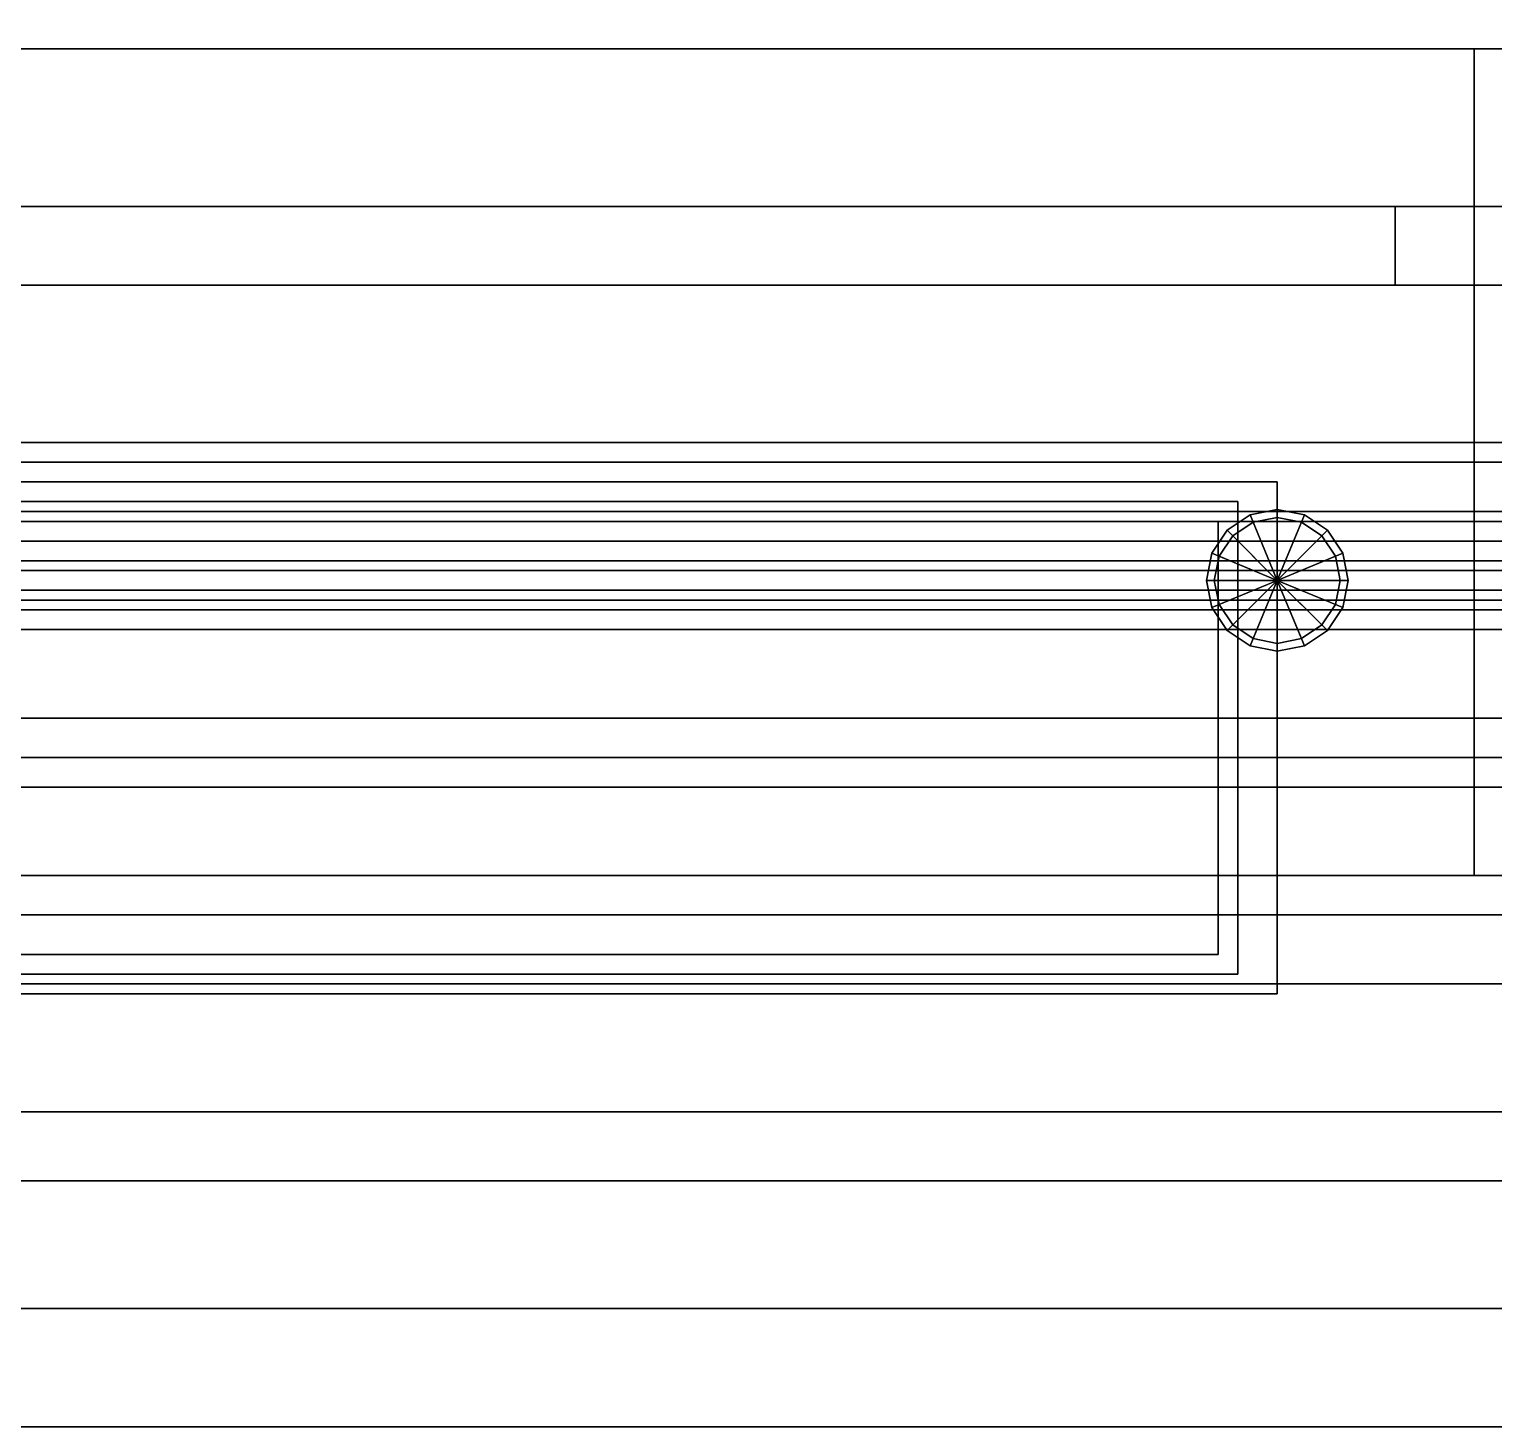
# Model space of a CAD drawing. Header units: millimetres. Extents: x -8000 to 18500, y -500 to 32500.
# Drawn here: x 3466 to 4210, y -500 to 210 of the extents above; entities that cross this region are included whole.
import ezdxf

# ---------------------------------------------------------------- set-up
doc = ezdxf.new("R2010")
doc.units = ezdxf.units.MM
for name, color, linetype in [('3D-CANOPY', 7, 'Continuous'), ('3D-COLUMNS', 7, 'Continuous'), ('3D-FINISH', 7, 'Continuous'), ('3D-FURNITURE', 7, 'Continuous'), ('3D-GLAZING', 7, 'Continuous'), ('3D-LIGHTS', 7, 'Continuous'), ('3D-LOUVERS', 7, 'Continuous'), ('3D-ROOF', 7, 'Continuous'), ('3D-SLABS', 7, 'Continuous'), ('3D-WALLS-EXTR', 7, 'Continuous')]:
    doc.layers.add(name, color=color, linetype=linetype)

msp = doc.modelspace()

# ---------------------------------------------------------------- linework, layer by layer
at = {"layer": '3D-CANOPY', "color": 7}
for points in [[(0, -80, 3700), (0, 0, 3700), (10000, 0, 3700), (10000, -80, 3700)], [(0, 0, 3700), (0, 0, 3950), (10000, 0, 3950), (10000, 0, 3700)], [(0, -80, 3950), (10000, -80, 3950), (10000, 0, 3950), (0, 0, 3950)], [(1100, -500, 3310), (1100, 0, 3310), (4300, 0, 3310), (4300, -500, 3310)], [(1100, 0, 3310), (1100, 0, 3355), (4300, 0, 3355), (4300, 0, 3310)], [(1100, -500, 3355), (4300, -500, 3355), (4300, 0, 3355), (1100, 0, 3355)], [(1400, -500, 6510), (1400, 0, 6510), (4600, 0, 6510), (4600, -500, 6510)], [(1400, 0, 6510), (1400, 0, 6555), (4600, 0, 6555), (4600, 0, 6510)], [(1400, -500, 6555), (4600, -500, 6555), (4600, 0, 6555), (1400, 0, 6555)], [(0, -80, 3700), (10000, -80, 3700), (10000, -80, 3950), (0, -80, 3950)], [(0, -95, 3750), (0, -80, 3750), (10000, -80, 3750), (10000, -95, 3750)], [(0, -80, 3750), (0, -80, 3900), (10000, -80, 3900), (10000, -80, 3750)], [(0, -95, 3900), (10000, -95, 3900), (10000, -80, 3900), (0, -80, 3900)], [(1110, -140, 3320), (1110, -75, 3320), (4290, -75, 3320), (4290, -140, 3320)], [(1110, -75, 3320), (1110, -75, 3350), (4290, -75, 3350), (4290, -75, 3320)], [(1110, -140, 3350), (4290, -140, 3350), (4290, -75, 3350), (1110, -75, 3350)], [(1410, -140, 6520), (1410, -75, 6520), (4590, -75, 6520), (4590, -140, 6520)], [(1410, -75, 6520), (1410, -75, 6550), (4590, -75, 6550), (4590, -75, 6520)], [(1410, -140, 6550), (4590, -140, 6550), (4590, -75, 6550), (1410, -75, 6550)], [(0, -95, 3750), (10000, -95, 3750), (10000, -95, 3900), (0, -95, 3900)], [(1110, -140, 3320), (4290, -140, 3320), (4290, -140, 3350), (1110, -140, 3350)], [(1410, -140, 6520), (4590, -140, 6520), (4590, -140, 6550), (1410, -140, 6550)], [(1110, -240, 3320), (1110, -175, 3320), (4290, -175, 3320), (4290, -240, 3320)], [(1110, -175, 3320), (1110, -175, 3350), (4290, -175, 3350), (4290, -175, 3320)], [(1110, -240, 3350), (4290, -240, 3350), (4290, -175, 3350), (1110, -175, 3350)], [(1410, -240, 6520), (1410, -175, 6520), (4590, -175, 6520), (4590, -240, 6520)], [(1410, -175, 6520), (1410, -175, 6550), (4590, -175, 6550), (4590, -175, 6520)], [(1410, -240, 6550), (4590, -240, 6550), (4590, -175, 6550), (1410, -175, 6550)], [(1110, -240, 3320), (4290, -240, 3320), (4290, -240, 3350), (1110, -240, 3350)], [(1410, -240, 6520), (4590, -240, 6520), (4590, -240, 6550), (1410, -240, 6550)], [(1110, -340, 3320), (1110, -275, 3320), (4290, -275, 3320), (4290, -340, 3320)], [(1110, -275, 3320), (1110, -275, 3350), (4290, -275, 3350), (4290, -275, 3320)], [(1110, -340, 3350), (4290, -340, 3350), (4290, -275, 3350), (1110, -275, 3350)], [(1410, -340, 6520), (1410, -275, 6520), (4590, -275, 6520), (4590, -340, 6520)], [(1410, -275, 6520), (1410, -275, 6550), (4590, -275, 6550), (4590, -275, 6520)], [(1410, -340, 6550), (4590, -340, 6550), (4590, -275, 6550), (1410, -275, 6550)], [(1110, -340, 3320), (4290, -340, 3320), (4290, -340, 3350), (1110, -340, 3350)], [(1410, -340, 6520), (4590, -340, 6520), (4590, -340, 6550), (1410, -340, 6550)], [(1110, -440, 3320), (1110, -375, 3320), (4290, -375, 3320), (4290, -440, 3320)], [(1110, -375, 3320), (1110, -375, 3350), (4290, -375, 3350), (4290, -375, 3320)], [(1110, -440, 3350), (4290, -440, 3350), (4290, -375, 3350), (1110, -375, 3350)], [(1410, -440, 6520), (1410, -375, 6520), (4590, -375, 6520), (4590, -440, 6520)], [(1410, -375, 6520), (1410, -375, 6550), (4590, -375, 6550), (4590, -375, 6520)], [(1410, -440, 6550), (4590, -440, 6550), (4590, -375, 6550), (1410, -375, 6550)], [(1110, -440, 3320), (4290, -440, 3320), (4290, -440, 3350), (1110, -440, 3350)], [(1410, -440, 6520), (4590, -440, 6520), (4590, -440, 6550), (1410, -440, 6550)], [(1100, -500, 3310), (4300, -500, 3310), (4300, -500, 3355), (1100, -500, 3355)], [(1400, -500, 6510), (4600, -500, 6510), (4600, -500, 6555), (1400, -500, 6555)]]:
    msp.add_3dface(points, dxfattribs=at)
at = {"layer": '3D-COLUMNS', "color": 7}
for points in [[(0, 0, 3600), (0, 400, 3600), (10000, 400, 3600), (10000, 0, 3600)], [(0, 0, 3800), (10000, 0, 3800), (10000, 400, 3800), (0, 400, 3800)], [(0, 0, 3600), (10000, 0, 3600), (10000, 0, 3800), (0, 0, 3800)]]:
    msp.add_3dface(points, dxfattribs=at)
at = {"layer": '3D-FINISH', "color": 7}
for points in [[(200, 200, 590), (200, 9800, 590), (9800, 9800, 590), (9800, 200, 590)], [(200, 200, 600), (9800, 200, 600), (9800, 9800, 600), (200, 9800, 600)], [(200, 200, 3990), (200, 9800, 3990), (9800, 9800, 3990), (9800, 200, 3990)], [(200, 200, 4000), (9800, 200, 4000), (9800, 9800, 4000), (200, 9800, 4000)], [(200, 200, 590), (9800, 200, 590), (9800, 200, 600), (200, 200, 600)], [(200, 200, 3990), (9800, 200, 3990), (9800, 200, 4000), (200, 200, 4000)]]:
    msp.add_3dface(points, dxfattribs=at)
at = {"layer": '3D-FURNITURE', "color": 7}
for points in [[(1400, 200, 600), (1400, 220, 600), (5800, 220, 600), (5800, 200, 600)], [(1400, 200, 1520), (5800, 200, 1520), (5800, 220, 1520), (1400, 220, 1520)], [(1400, 200, 600), (5800, 200, 600), (5800, 200, 1520), (1400, 200, 1520)], [(1330, -260, 900), (1330, -40, 900), (4070, -40, 900), (4070, -260, 900)], [(1330, -40, 900), (1330, -40, 1100), (4070, -40, 1100), (4070, -40, 900)], [(1330, -260, 1100), (4070, -260, 1100), (4070, -40, 1100), (1330, -40, 1100)], [(4070, -260, 900), (4070, -40, 900), (4070, -40, 1100), (4070, -260, 1100)], [(1330, -260, 900), (4070, -260, 900), (4070, -260, 1100), (1330, -260, 1100)]]:
    msp.add_3dface(points, dxfattribs=at)
at = {"layer": '3D-GLAZING', "color": 7}
for points in [[(1240, 80, 1500), (1240, 120, 1500), (4160, 120, 1500), (4160, 80, 1500)], [(1240, 120, 1500), (1240, 120, 3300), (4160, 120, 3300), (4160, 120, 1500)], [(1240, 80, 3300), (4160, 80, 3300), (4160, 120, 3300), (1240, 120, 3300)], [(1540, 80, 4800), (1540, 120, 4800), (4460, 120, 4800), (4460, 80, 4800)], [(1540, 120, 4800), (1540, 120, 6500), (4460, 120, 6500), (4460, 120, 4800)], [(1540, 80, 6500), (4460, 80, 6500), (4460, 120, 6500), (1540, 120, 6500)], [(4160, 80, 1500), (4160, 120, 1500), (4160, 120, 3300), (4160, 80, 3300)], [(1240, 80, 1500), (4160, 80, 1500), (4160, 80, 3300), (1240, 80, 3300)], [(1540, 80, 4800), (4460, 80, 4800), (4460, 80, 6500), (1540, 80, 6500)]]:
    msp.add_3dface(points, dxfattribs=at)
at = {"layer": '3D-LIGHTS', "color": 7}
for points in [[(4086.22, -36.74, 2435), (4074.54, -44.54, 2435), (4074.54, -44.54, 2455), (4086.22, -36.74, 2455)], [(4100, -70, 2455), (4086.22, -36.74, 2455), (4074.54, -44.54, 2455), (4100, -70, 2455)], [(4100, -70, 2435), (4074.54, -44.54, 2435), (4086.22, -36.74, 2435), (4100, -70, 2435)], [(4086.22, -36.74, 2285), (4074.54, -44.54, 2285), (4074.54, -44.54, 2305), (4086.22, -36.74, 2305)], [(4100, -70, 2305), (4086.22, -36.74, 2305), (4074.54, -44.54, 2305), (4100, -70, 2305)], [(4100, -70, 2285), (4074.54, -44.54, 2285), (4086.22, -36.74, 2285), (4100, -70, 2285)], [(4086.22, -36.74, 5735), (4074.54, -44.54, 5735), (4074.54, -44.54, 5755), (4086.22, -36.74, 5755)], [(4100, -70, 5755), (4086.22, -36.74, 5755), (4074.54, -44.54, 5755), (4100, -70, 5755)], [(4100, -70, 5735), (4074.54, -44.54, 5735), (4086.22, -36.74, 5735), (4100, -70, 5735)], [(4086.22, -36.74, 5585), (4074.54, -44.54, 5585), (4074.54, -44.54, 5605), (4086.22, -36.74, 5605)], [(4100, -70, 5605), (4086.22, -36.74, 5605), (4074.54, -44.54, 5605), (4100, -70, 5605)], [(4100, -70, 5585), (4074.54, -44.54, 5585), (4086.22, -36.74, 5585), (4100, -70, 5585)], [(4100, -34, 2435), (4086.22, -36.74, 2435), (4086.22, -36.74, 2455), (4100, -34, 2455)], [(4100, -70, 2455), (4100, -34, 2455), (4086.22, -36.74, 2455), (4100, -70, 2455)], [(4100, -70, 2435), (4086.22, -36.74, 2435), (4100, -34, 2435), (4100, -70, 2435)], [(4100, -34, 2285), (4086.22, -36.74, 2285), (4086.22, -36.74, 2305), (4100, -34, 2305)], [(4100, -70, 2305), (4100, -34, 2305), (4086.22, -36.74, 2305), (4100, -70, 2305)], [(4100, -70, 2285), (4086.22, -36.74, 2285), (4100, -34, 2285), (4100, -70, 2285)], [(4100, -34, 5735), (4086.22, -36.74, 5735), (4086.22, -36.74, 5755), (4100, -34, 5755)], [(4100, -70, 5755), (4100, -34, 5755), (4086.22, -36.74, 5755), (4100, -70, 5755)], [(4100, -70, 5735), (4086.22, -36.74, 5735), (4100, -34, 5735), (4100, -70, 5735)], [(4100, -34, 5585), (4086.22, -36.74, 5585), (4086.22, -36.74, 5605), (4100, -34, 5605)], [(4100, -70, 5605), (4100, -34, 5605), (4086.22, -36.74, 5605), (4100, -70, 5605)], [(4100, -70, 5585), (4086.22, -36.74, 5585), (4100, -34, 5585), (4100, -70, 5585)], [(4113.78, -36.74, 2435), (4100, -34, 2435), (4100, -34, 2455), (4113.78, -36.74, 2455)], [(4100, -70, 2455), (4113.78, -36.74, 2455), (4100, -34, 2455), (4100, -70, 2455)], [(4100, -70, 2435), (4100, -34, 2435), (4113.78, -36.74, 2435), (4100, -70, 2435)], [(4113.78, -36.74, 2285), (4100, -34, 2285), (4100, -34, 2305), (4113.78, -36.74, 2305)], [(4100, -70, 2305), (4113.78, -36.74, 2305), (4100, -34, 2305), (4100, -70, 2305)], [(4100, -70, 2285), (4100, -34, 2285), (4113.78, -36.74, 2285), (4100, -70, 2285)], [(4113.78, -36.74, 5735), (4100, -34, 5735), (4100, -34, 5755), (4113.78, -36.74, 5755)], [(4100, -70, 5755), (4113.78, -36.74, 5755), (4100, -34, 5755), (4100, -70, 5755)], [(4100, -70, 5735), (4100, -34, 5735), (4113.78, -36.74, 5735), (4100, -70, 5735)], [(4113.78, -36.74, 5585), (4100, -34, 5585), (4100, -34, 5605), (4113.78, -36.74, 5605)], [(4100, -70, 5605), (4113.78, -36.74, 5605), (4100, -34, 5605), (4100, -70, 5605)], [(4100, -70, 5585), (4100, -34, 5585), (4113.78, -36.74, 5585), (4100, -70, 5585)], [(4100, -70, 2455), (4125.46, -44.54, 2455), (4113.78, -36.74, 2455), (4100, -70, 2455)], [(4100, -70, 2435), (4113.78, -36.74, 2435), (4125.46, -44.54, 2435), (4100, -70, 2435)], [(4100, -70, 2305), (4125.46, -44.54, 2305), (4113.78, -36.74, 2305), (4100, -70, 2305)], [(4100, -70, 2285), (4113.78, -36.74, 2285), (4125.46, -44.54, 2285), (4100, -70, 2285)], [(4100, -70, 5755), (4125.46, -44.54, 5755), (4113.78, -36.74, 5755), (4100, -70, 5755)], [(4100, -70, 5735), (4113.78, -36.74, 5735), (4125.46, -44.54, 5735), (4100, -70, 5735)], [(4100, -70, 5605), (4125.46, -44.54, 5605), (4113.78, -36.74, 5605), (4100, -70, 5605)], [(4100, -70, 5585), (4113.78, -36.74, 5585), (4125.46, -44.54, 5585), (4100, -70, 5585)], [(4125.46, -44.54, 2435), (4113.78, -36.74, 2435), (4113.78, -36.74, 2455), (4125.46, -44.54, 2455)], [(4125.46, -44.54, 2285), (4113.78, -36.74, 2285), (4113.78, -36.74, 2305), (4125.46, -44.54, 2305)], [(4125.46, -44.54, 5735), (4113.78, -36.74, 5735), (4113.78, -36.74, 5755), (4125.46, -44.54, 5755)], [(4125.46, -44.54, 5585), (4113.78, -36.74, 5585), (4113.78, -36.74, 5605), (4125.46, -44.54, 5605)], [(4074.54, -44.54, 2435), (4066.74, -56.22, 2435), (4066.74, -56.22, 2455), (4074.54, -44.54, 2455)], [(4100, -70, 2455), (4074.54, -44.54, 2455), (4066.74, -56.22, 2455), (4100, -70, 2455)], [(4100, -70, 2435), (4066.74, -56.22, 2435), (4074.54, -44.54, 2435), (4100, -70, 2435)], [(4074.54, -44.54, 2285), (4066.74, -56.22, 2285), (4066.74, -56.22, 2305), (4074.54, -44.54, 2305)], [(4100, -70, 2305), (4074.54, -44.54, 2305), (4066.74, -56.22, 2305), (4100, -70, 2305)], [(4100, -70, 2285), (4066.74, -56.22, 2285), (4074.54, -44.54, 2285), (4100, -70, 2285)], [(4074.54, -44.54, 5735), (4066.74, -56.22, 5735), (4066.74, -56.22, 5755), (4074.54, -44.54, 5755)], [(4100, -70, 5755), (4074.54, -44.54, 5755), (4066.74, -56.22, 5755), (4100, -70, 5755)], [(4100, -70, 5735), (4066.74, -56.22, 5735), (4074.54, -44.54, 5735), (4100, -70, 5735)], [(4074.54, -44.54, 5585), (4066.74, -56.22, 5585), (4066.74, -56.22, 5605), (4074.54, -44.54, 5605)], [(4100, -70, 5605), (4074.54, -44.54, 5605), (4066.74, -56.22, 5605), (4100, -70, 5605)], [(4100, -70, 5585), (4066.74, -56.22, 5585), (4074.54, -44.54, 5585), (4100, -70, 5585)], [(4087.75, -40.44, 2300), (4077.37, -47.37, 2300), (4077.37, -47.37, 2440), (4087.75, -40.44, 2440)], [(4100, -70, 2440), (4087.75, -40.44, 2440), (4077.37, -47.37, 2440), (4100, -70, 2440)], [(4100, -70, 2300), (4077.37, -47.37, 2300), (4087.75, -40.44, 2300), (4100, -70, 2300)], [(4087.75, -40.44, 5600), (4077.37, -47.37, 5600), (4077.37, -47.37, 5740), (4087.75, -40.44, 5740)], [(4100, -70, 5740), (4087.75, -40.44, 5740), (4077.37, -47.37, 5740), (4100, -70, 5740)], [(4100, -70, 5600), (4077.37, -47.37, 5600), (4087.75, -40.44, 5600), (4100, -70, 5600)], [(4100, -38, 2300), (4087.75, -40.44, 2300), (4087.75, -40.44, 2440), (4100, -38, 2440)], [(4100, -70, 2440), (4100, -38, 2440), (4087.75, -40.44, 2440), (4100, -70, 2440)], [(4100, -70, 2300), (4087.75, -40.44, 2300), (4100, -38, 2300), (4100, -70, 2300)], [(4100, -38, 5600), (4087.75, -40.44, 5600), (4087.75, -40.44, 5740), (4100, -38, 5740)], [(4100, -70, 5740), (4100, -38, 5740), (4087.75, -40.44, 5740), (4100, -70, 5740)], [(4100, -70, 5600), (4087.75, -40.44, 5600), (4100, -38, 5600), (4100, -70, 5600)], [(4112.25, -40.44, 2300), (4100, -38, 2300), (4100, -38, 2440), (4112.25, -40.44, 2440)], [(4100, -70, 2440), (4112.25, -40.44, 2440), (4100, -38, 2440), (4100, -70, 2440)], [(4100, -70, 2300), (4100, -38, 2300), (4112.25, -40.44, 2300), (4100, -70, 2300)], [(4112.25, -40.44, 5600), (4100, -38, 5600), (4100, -38, 5740), (4112.25, -40.44, 5740)], [(4100, -70, 5740), (4112.25, -40.44, 5740), (4100, -38, 5740), (4100, -70, 5740)], [(4100, -70, 5600), (4100, -38, 5600), (4112.25, -40.44, 5600), (4100, -70, 5600)], [(4100, -70, 2440), (4122.63, -47.37, 2440), (4112.25, -40.44, 2440), (4100, -70, 2440)], [(4100, -70, 2300), (4112.25, -40.44, 2300), (4122.63, -47.37, 2300), (4100, -70, 2300)], [(4100, -70, 5740), (4122.63, -47.37, 5740), (4112.25, -40.44, 5740), (4100, -70, 5740)], [(4100, -70, 5600), (4112.25, -40.44, 5600), (4122.63, -47.37, 5600), (4100, -70, 5600)], [(4100, -70, 2455), (4133.26, -56.22, 2455), (4125.46, -44.54, 2455), (4100, -70, 2455)], [(4100, -70, 2435), (4125.46, -44.54, 2435), (4133.26, -56.22, 2435), (4100, -70, 2435)], [(4100, -70, 2305), (4133.26, -56.22, 2305), (4125.46, -44.54, 2305), (4100, -70, 2305)], [(4100, -70, 2285), (4125.46, -44.54, 2285), (4133.26, -56.22, 2285), (4100, -70, 2285)], [(4100, -70, 5755), (4133.26, -56.22, 5755), (4125.46, -44.54, 5755), (4100, -70, 5755)], [(4100, -70, 5735), (4125.46, -44.54, 5735), (4133.26, -56.22, 5735), (4100, -70, 5735)], [(4100, -70, 5605), (4133.26, -56.22, 5605), (4125.46, -44.54, 5605), (4100, -70, 5605)], [(4100, -70, 5585), (4125.46, -44.54, 5585), (4133.26, -56.22, 5585), (4100, -70, 5585)], [(4122.63, -47.37, 2300), (4112.25, -40.44, 2300), (4112.25, -40.44, 2440), (4122.63, -47.37, 2440)], [(4122.63, -47.37, 5600), (4112.25, -40.44, 5600), (4112.25, -40.44, 5740), (4122.63, -47.37, 5740)], [(4133.26, -56.22, 2435), (4125.46, -44.54, 2435), (4125.46, -44.54, 2455), (4133.26, -56.22, 2455)], [(4133.26, -56.22, 2285), (4125.46, -44.54, 2285), (4125.46, -44.54, 2305), (4133.26, -56.22, 2305)], [(4133.26, -56.22, 5735), (4125.46, -44.54, 5735), (4125.46, -44.54, 5755), (4133.26, -56.22, 5755)], [(4133.26, -56.22, 5585), (4125.46, -44.54, 5585), (4125.46, -44.54, 5605), (4133.26, -56.22, 5605)], [(4077.37, -47.37, 2300), (4070.44, -57.75, 2300), (4070.44, -57.75, 2440), (4077.37, -47.37, 2440)], [(4100, -70, 2440), (4077.37, -47.37, 2440), (4070.44, -57.75, 2440), (4100, -70, 2440)], [(4100, -70, 2300), (4070.44, -57.75, 2300), (4077.37, -47.37, 2300), (4100, -70, 2300)], [(4077.37, -47.37, 5600), (4070.44, -57.75, 5600), (4070.44, -57.75, 5740), (4077.37, -47.37, 5740)], [(4100, -70, 5740), (4077.37, -47.37, 5740), (4070.44, -57.75, 5740), (4100, -70, 5740)], [(4100, -70, 5600), (4070.44, -57.75, 5600), (4077.37, -47.37, 5600), (4100, -70, 5600)], [(4100, -70, 2440), (4129.56, -57.75, 2440), (4122.63, -47.37, 2440), (4100, -70, 2440)], [(4100, -70, 2300), (4122.63, -47.37, 2300), (4129.56, -57.75, 2300), (4100, -70, 2300)], [(4100, -70, 5740), (4129.56, -57.75, 5740), (4122.63, -47.37, 5740), (4100, -70, 5740)], [(4100, -70, 5600), (4122.63, -47.37, 5600), (4129.56, -57.75, 5600), (4100, -70, 5600)], [(4129.56, -57.75, 2300), (4122.63, -47.37, 2300), (4122.63, -47.37, 2440), (4129.56, -57.75, 2440)], [(4129.56, -57.75, 5600), (4122.63, -47.37, 5600), (4122.63, -47.37, 5740), (4129.56, -57.75, 5740)], [(4066.74, -56.22, 2435), (4064, -70, 2435), (4064, -70, 2455), (4066.74, -56.22, 2455)], [(4100, -70, 2455), (4066.74, -56.22, 2455), (4064, -70, 2455), (4100, -70, 2455)], [(4100, -70, 2435), (4064, -70, 2435), (4066.74, -56.22, 2435), (4100, -70, 2435)], [(4066.74, -56.22, 2285), (4064, -70, 2285), (4064, -70, 2305), (4066.74, -56.22, 2305)], [(4100, -70, 2305), (4066.74, -56.22, 2305), (4064, -70, 2305), (4100, -70, 2305)], [(4100, -70, 2285), (4064, -70, 2285), (4066.74, -56.22, 2285), (4100, -70, 2285)], [(4066.74, -56.22, 5735), (4064, -70, 5735), (4064, -70, 5755), (4066.74, -56.22, 5755)], [(4100, -70, 5755), (4066.74, -56.22, 5755), (4064, -70, 5755), (4100, -70, 5755)], [(4100, -70, 5735), (4064, -70, 5735), (4066.74, -56.22, 5735), (4100, -70, 5735)], [(4066.74, -56.22, 5585), (4064, -70, 5585), (4064, -70, 5605), (4066.74, -56.22, 5605)], [(4100, -70, 5605), (4066.74, -56.22, 5605), (4064, -70, 5605), (4100, -70, 5605)], [(4100, -70, 5585), (4064, -70, 5585), (4066.74, -56.22, 5585), (4100, -70, 5585)], [(4070.44, -57.75, 2300), (4068, -70, 2300), (4068, -70, 2440), (4070.44, -57.75, 2440)], [(4100, -70, 2440), (4070.44, -57.75, 2440), (4068, -70, 2440), (4100, -70, 2440)], [(4100, -70, 2300), (4068, -70, 2300), (4070.44, -57.75, 2300), (4100, -70, 2300)], [(4070.44, -57.75, 5600), (4068, -70, 5600), (4068, -70, 5740), (4070.44, -57.75, 5740)], [(4100, -70, 5740), (4070.44, -57.75, 5740), (4068, -70, 5740), (4100, -70, 5740)], [(4100, -70, 5600), (4068, -70, 5600), (4070.44, -57.75, 5600), (4100, -70, 5600)], [(4100, -70, 2455), (4136, -70, 2455), (4133.26, -56.22, 2455), (4100, -70, 2455)], [(4100, -70, 2435), (4133.26, -56.22, 2435), (4136, -70, 2435), (4100, -70, 2435)], [(4100, -70, 2305), (4136, -70, 2305), (4133.26, -56.22, 2305), (4100, -70, 2305)], [(4100, -70, 2285), (4133.26, -56.22, 2285), (4136, -70, 2285), (4100, -70, 2285)], [(4100, -70, 5755), (4136, -70, 5755), (4133.26, -56.22, 5755), (4100, -70, 5755)], [(4100, -70, 5735), (4133.26, -56.22, 5735), (4136, -70, 5735), (4100, -70, 5735)], [(4100, -70, 5605), (4136, -70, 5605), (4133.26, -56.22, 5605), (4100, -70, 5605)], [(4100, -70, 5585), (4133.26, -56.22, 5585), (4136, -70, 5585), (4100, -70, 5585)], [(4100, -70, 2440), (4132, -70, 2440), (4129.56, -57.75, 2440), (4100, -70, 2440)], [(4100, -70, 2300), (4129.56, -57.75, 2300), (4132, -70, 2300), (4100, -70, 2300)], [(4100, -70, 5740), (4132, -70, 5740), (4129.56, -57.75, 5740), (4100, -70, 5740)], [(4100, -70, 5600), (4129.56, -57.75, 5600), (4132, -70, 5600), (4100, -70, 5600)], [(4132, -70, 2300), (4129.56, -57.75, 2300), (4129.56, -57.75, 2440), (4132, -70, 2440)], [(4132, -70, 5600), (4129.56, -57.75, 5600), (4129.56, -57.75, 5740), (4132, -70, 5740)], [(4136, -70, 2435), (4133.26, -56.22, 2435), (4133.26, -56.22, 2455), (4136, -70, 2455)], [(4136, -70, 2285), (4133.26, -56.22, 2285), (4133.26, -56.22, 2305), (4136, -70, 2305)], [(4136, -70, 5735), (4133.26, -56.22, 5735), (4133.26, -56.22, 5755), (4136, -70, 5755)], [(4136, -70, 5585), (4133.26, -56.22, 5585), (4133.26, -56.22, 5605), (4136, -70, 5605)], [(0, -85, 3690), (0, -65, 3690), (10000, -65, 3690), (10000, -85, 3690)], [(0, -65, 3690), (0, -65, 3705), (10000, -65, 3705), (10000, -65, 3690)], [(0, -85, 3705), (10000, -85, 3705), (10000, -65, 3705), (0, -65, 3705)], [(4064, -70, 2435), (4066.74, -83.78, 2435), (4066.74, -83.78, 2455), (4064, -70, 2455)], [(4100, -70, 2455), (4064, -70, 2455), (4066.74, -83.78, 2455), (4100, -70, 2455)], [(4100, -70, 2435), (4066.74, -83.78, 2435), (4064, -70, 2435), (4100, -70, 2435)], [(4064, -70, 2285), (4066.74, -83.78, 2285), (4066.74, -83.78, 2305), (4064, -70, 2305)], [(4100, -70, 2305), (4064, -70, 2305), (4066.74, -83.78, 2305), (4100, -70, 2305)], [(4100, -70, 2285), (4066.74, -83.78, 2285), (4064, -70, 2285), (4100, -70, 2285)], [(4064, -70, 5735), (4066.74, -83.78, 5735), (4066.74, -83.78, 5755), (4064, -70, 5755)], [(4100, -70, 5755), (4064, -70, 5755), (4066.74, -83.78, 5755), (4100, -70, 5755)], [(4100, -70, 5735), (4066.74, -83.78, 5735), (4064, -70, 5735), (4100, -70, 5735)], [(4064, -70, 5585), (4066.74, -83.78, 5585), (4066.74, -83.78, 5605), (4064, -70, 5605)], [(4100, -70, 5605), (4064, -70, 5605), (4066.74, -83.78, 5605), (4100, -70, 5605)], [(4100, -70, 5585), (4066.74, -83.78, 5585), (4064, -70, 5585), (4100, -70, 5585)], [(4100, -70, 2455), (4066.74, -83.78, 2455), (4074.54, -95.46, 2455), (4100, -70, 2455)], [(4100, -70, 2435), (4074.54, -95.46, 2435), (4066.74, -83.78, 2435), (4100, -70, 2435)], [(4100, -70, 2305), (4066.74, -83.78, 2305), (4074.54, -95.46, 2305), (4100, -70, 2305)], [(4100, -70, 2285), (4074.54, -95.46, 2285), (4066.74, -83.78, 2285), (4100, -70, 2285)], [(4100, -70, 5755), (4066.74, -83.78, 5755), (4074.54, -95.46, 5755), (4100, -70, 5755)], [(4100, -70, 5735), (4074.54, -95.46, 5735), (4066.74, -83.78, 5735), (4100, -70, 5735)], [(4100, -70, 5605), (4066.74, -83.78, 5605), (4074.54, -95.46, 5605), (4100, -70, 5605)], [(4100, -70, 5585), (4074.54, -95.46, 5585), (4066.74, -83.78, 5585), (4100, -70, 5585)], [(4068, -70, 2300), (4070.44, -82.25, 2300), (4070.44, -82.25, 2440), (4068, -70, 2440)], [(4100, -70, 2440), (4068, -70, 2440), (4070.44, -82.25, 2440), (4100, -70, 2440)], [(4100, -70, 2300), (4070.44, -82.25, 2300), (4068, -70, 2300), (4100, -70, 2300)], [(4068, -70, 5600), (4070.44, -82.25, 5600), (4070.44, -82.25, 5740), (4068, -70, 5740)], [(4100, -70, 5740), (4068, -70, 5740), (4070.44, -82.25, 5740), (4100, -70, 5740)], [(4100, -70, 5600), (4070.44, -82.25, 5600), (4068, -70, 5600), (4100, -70, 5600)], [(4100, -70, 2440), (4070.44, -82.25, 2440), (4077.37, -92.63, 2440), (4100, -70, 2440)], [(4100, -70, 2300), (4077.37, -92.63, 2300), (4070.44, -82.25, 2300), (4100, -70, 2300)], [(4100, -70, 5740), (4070.44, -82.25, 5740), (4077.37, -92.63, 5740), (4100, -70, 5740)], [(4100, -70, 5600), (4077.37, -92.63, 5600), (4070.44, -82.25, 5600), (4100, -70, 5600)], [(4100, -70, 2455), (4074.54, -95.46, 2455), (4086.22, -103.26, 2455), (4100, -70, 2455)], [(4100, -70, 2435), (4086.22, -103.26, 2435), (4074.54, -95.46, 2435), (4100, -70, 2435)], [(4100, -70, 2305), (4074.54, -95.46, 2305), (4086.22, -103.26, 2305), (4100, -70, 2305)], [(4100, -70, 2285), (4086.22, -103.26, 2285), (4074.54, -95.46, 2285), (4100, -70, 2285)], [(4100, -70, 5755), (4074.54, -95.46, 5755), (4086.22, -103.26, 5755), (4100, -70, 5755)], [(4100, -70, 5735), (4086.22, -103.26, 5735), (4074.54, -95.46, 5735), (4100, -70, 5735)], [(4100, -70, 5605), (4074.54, -95.46, 5605), (4086.22, -103.26, 5605), (4100, -70, 5605)], [(4100, -70, 5585), (4086.22, -103.26, 5585), (4074.54, -95.46, 5585), (4100, -70, 5585)], [(4100, -70, 2440), (4077.37, -92.63, 2440), (4087.75, -99.56, 2440), (4100, -70, 2440)], [(4100, -70, 2300), (4087.75, -99.56, 2300), (4077.37, -92.63, 2300), (4100, -70, 2300)], [(4100, -70, 5740), (4077.37, -92.63, 5740), (4087.75, -99.56, 5740), (4100, -70, 5740)], [(4100, -70, 5600), (4087.75, -99.56, 5600), (4077.37, -92.63, 5600), (4100, -70, 5600)], [(4100, -70, 2455), (4086.22, -103.26, 2455), (4100, -106, 2455), (4100, -70, 2455)], [(4100, -70, 2435), (4100, -106, 2435), (4086.22, -103.26, 2435), (4100, -70, 2435)], [(4100, -70, 2305), (4086.22, -103.26, 2305), (4100, -106, 2305), (4100, -70, 2305)], [(4100, -70, 2285), (4100, -106, 2285), (4086.22, -103.26, 2285), (4100, -70, 2285)], [(4100, -70, 5755), (4086.22, -103.26, 5755), (4100, -106, 5755), (4100, -70, 5755)], [(4100, -70, 5735), (4100, -106, 5735), (4086.22, -103.26, 5735), (4100, -70, 5735)], [(4100, -70, 5605), (4086.22, -103.26, 5605), (4100, -106, 5605), (4100, -70, 5605)], [(4100, -70, 5585), (4100, -106, 5585), (4086.22, -103.26, 5585), (4100, -70, 5585)], [(4100, -70, 2440), (4087.75, -99.56, 2440), (4100, -102, 2440), (4100, -70, 2440)], [(4100, -70, 2300), (4100, -102, 2300), (4087.75, -99.56, 2300), (4100, -70, 2300)], [(4100, -70, 5740), (4087.75, -99.56, 5740), (4100, -102, 5740), (4100, -70, 5740)], [(4100, -70, 5600), (4100, -102, 5600), (4087.75, -99.56, 5600), (4100, -70, 5600)], [(4100, -70, 2440), (4100, -102, 2440), (4112.25, -99.56, 2440), (4100, -70, 2440)], [(4100, -70, 2300), (4112.25, -99.56, 2300), (4100, -102, 2300), (4100, -70, 2300)], [(4100, -70, 2440), (4112.25, -99.56, 2440), (4122.63, -92.63, 2440), (4100, -70, 2440)], [(4100, -70, 2300), (4122.63, -92.63, 2300), (4112.25, -99.56, 2300), (4100, -70, 2300)], [(4100, -70, 2440), (4122.63, -92.63, 2440), (4129.56, -82.25, 2440), (4100, -70, 2440)], [(4100, -70, 2300), (4129.56, -82.25, 2300), (4122.63, -92.63, 2300), (4100, -70, 2300)], [(4100, -70, 2440), (4129.56, -82.25, 2440), (4132, -70, 2440), (4100, -70, 2440)], [(4100, -70, 2300), (4132, -70, 2300), (4129.56, -82.25, 2300), (4100, -70, 2300)], [(4100, -70, 2455), (4100, -106, 2455), (4113.78, -103.26, 2455), (4100, -70, 2455)], [(4100, -70, 2435), (4113.78, -103.26, 2435), (4100, -106, 2435), (4100, -70, 2435)], [(4100, -70, 2455), (4113.78, -103.26, 2455), (4125.46, -95.46, 2455), (4100, -70, 2455)], [(4100, -70, 2435), (4125.46, -95.46, 2435), (4113.78, -103.26, 2435), (4100, -70, 2435)], [(4100, -70, 2455), (4125.46, -95.46, 2455), (4133.26, -83.78, 2455), (4100, -70, 2455)], [(4100, -70, 2435), (4133.26, -83.78, 2435), (4125.46, -95.46, 2435), (4100, -70, 2435)], [(4100, -70, 2455), (4133.26, -83.78, 2455), (4136, -70, 2455), (4100, -70, 2455)], [(4100, -70, 2435), (4136, -70, 2435), (4133.26, -83.78, 2435), (4100, -70, 2435)], [(4100, -70, 2305), (4100, -106, 2305), (4113.78, -103.26, 2305), (4100, -70, 2305)], [(4100, -70, 2285), (4113.78, -103.26, 2285), (4100, -106, 2285), (4100, -70, 2285)], [(4100, -70, 2305), (4113.78, -103.26, 2305), (4125.46, -95.46, 2305), (4100, -70, 2305)], [(4100, -70, 2285), (4125.46, -95.46, 2285), (4113.78, -103.26, 2285), (4100, -70, 2285)], [(4100, -70, 2305), (4125.46, -95.46, 2305), (4133.26, -83.78, 2305), (4100, -70, 2305)], [(4100, -70, 2285), (4133.26, -83.78, 2285), (4125.46, -95.46, 2285), (4100, -70, 2285)], [(4100, -70, 2305), (4133.26, -83.78, 2305), (4136, -70, 2305), (4100, -70, 2305)], [(4100, -70, 2285), (4136, -70, 2285), (4133.26, -83.78, 2285), (4100, -70, 2285)], [(4100, -70, 5740), (4100, -102, 5740), (4112.25, -99.56, 5740), (4100, -70, 5740)], [(4100, -70, 5600), (4112.25, -99.56, 5600), (4100, -102, 5600), (4100, -70, 5600)], [(4100, -70, 5740), (4112.25, -99.56, 5740), (4122.63, -92.63, 5740), (4100, -70, 5740)], [(4100, -70, 5600), (4122.63, -92.63, 5600), (4112.25, -99.56, 5600), (4100, -70, 5600)], [(4100, -70, 5740), (4122.63, -92.63, 5740), (4129.56, -82.25, 5740), (4100, -70, 5740)], [(4100, -70, 5600), (4129.56, -82.25, 5600), (4122.63, -92.63, 5600), (4100, -70, 5600)], [(4100, -70, 5740), (4129.56, -82.25, 5740), (4132, -70, 5740), (4100, -70, 5740)], [(4100, -70, 5600), (4132, -70, 5600), (4129.56, -82.25, 5600), (4100, -70, 5600)], [(4100, -70, 5755), (4100, -106, 5755), (4113.78, -103.26, 5755), (4100, -70, 5755)], [(4100, -70, 5735), (4113.78, -103.26, 5735), (4100, -106, 5735), (4100, -70, 5735)], [(4100, -70, 5755), (4113.78, -103.26, 5755), (4125.46, -95.46, 5755), (4100, -70, 5755)], [(4100, -70, 5735), (4125.46, -95.46, 5735), (4113.78, -103.26, 5735), (4100, -70, 5735)], [(4100, -70, 5755), (4125.46, -95.46, 5755), (4133.26, -83.78, 5755), (4100, -70, 5755)], [(4100, -70, 5735), (4133.26, -83.78, 5735), (4125.46, -95.46, 5735), (4100, -70, 5735)], [(4100, -70, 5755), (4133.26, -83.78, 5755), (4136, -70, 5755), (4100, -70, 5755)], [(4100, -70, 5735), (4136, -70, 5735), (4133.26, -83.78, 5735), (4100, -70, 5735)], [(4100, -70, 5605), (4100, -106, 5605), (4113.78, -103.26, 5605), (4100, -70, 5605)], [(4100, -70, 5585), (4113.78, -103.26, 5585), (4100, -106, 5585), (4100, -70, 5585)], [(4100, -70, 5605), (4113.78, -103.26, 5605), (4125.46, -95.46, 5605), (4100, -70, 5605)], [(4100, -70, 5585), (4125.46, -95.46, 5585), (4113.78, -103.26, 5585), (4100, -70, 5585)], [(4100, -70, 5605), (4125.46, -95.46, 5605), (4133.26, -83.78, 5605), (4100, -70, 5605)], [(4100, -70, 5585), (4133.26, -83.78, 5585), (4125.46, -95.46, 5585), (4100, -70, 5585)], [(4100, -70, 5605), (4133.26, -83.78, 5605), (4136, -70, 5605), (4100, -70, 5605)], [(4100, -70, 5585), (4136, -70, 5585), (4133.26, -83.78, 5585), (4100, -70, 5585)], [(4129.56, -82.25, 2300), (4132, -70, 2300), (4132, -70, 2440), (4129.56, -82.25, 2440)], [(4129.56, -82.25, 5600), (4132, -70, 5600), (4132, -70, 5740), (4129.56, -82.25, 5740)], [(4133.26, -83.78, 2435), (4136, -70, 2435), (4136, -70, 2455), (4133.26, -83.78, 2455)], [(4133.26, -83.78, 2285), (4136, -70, 2285), (4136, -70, 2305), (4133.26, -83.78, 2305)], [(4133.26, -83.78, 5735), (4136, -70, 5735), (4136, -70, 5755), (4133.26, -83.78, 5755)], [(4133.26, -83.78, 5585), (4136, -70, 5585), (4136, -70, 5605), (4133.26, -83.78, 5605)], [(0, -85, 3690), (10000, -85, 3690), (10000, -85, 3705), (0, -85, 3705)], [(4066.74, -83.78, 2435), (4074.54, -95.46, 2435), (4074.54, -95.46, 2455), (4066.74, -83.78, 2455)], [(4066.74, -83.78, 2285), (4074.54, -95.46, 2285), (4074.54, -95.46, 2305), (4066.74, -83.78, 2305)], [(4066.74, -83.78, 5735), (4074.54, -95.46, 5735), (4074.54, -95.46, 5755), (4066.74, -83.78, 5755)], [(4066.74, -83.78, 5585), (4074.54, -95.46, 5585), (4074.54, -95.46, 5605), (4066.74, -83.78, 5605)], [(4070.44, -82.25, 2300), (4077.37, -92.63, 2300), (4077.37, -92.63, 2440), (4070.44, -82.25, 2440)], [(4070.44, -82.25, 5600), (4077.37, -92.63, 5600), (4077.37, -92.63, 5740), (4070.44, -82.25, 5740)], [(4122.63, -92.63, 2300), (4129.56, -82.25, 2300), (4129.56, -82.25, 2440), (4122.63, -92.63, 2440)], [(4122.63, -92.63, 5600), (4129.56, -82.25, 5600), (4129.56, -82.25, 5740), (4122.63, -92.63, 5740)], [(4125.46, -95.46, 2435), (4133.26, -83.78, 2435), (4133.26, -83.78, 2455), (4125.46, -95.46, 2455)], [(4125.46, -95.46, 2285), (4133.26, -83.78, 2285), (4133.26, -83.78, 2305), (4125.46, -95.46, 2305)], [(4125.46, -95.46, 5735), (4133.26, -83.78, 5735), (4133.26, -83.78, 5755), (4125.46, -95.46, 5755)], [(4125.46, -95.46, 5585), (4133.26, -83.78, 5585), (4133.26, -83.78, 5605), (4125.46, -95.46, 5605)], [(4074.54, -95.46, 2435), (4086.22, -103.26, 2435), (4086.22, -103.26, 2455), (4074.54, -95.46, 2455)], [(4074.54, -95.46, 2285), (4086.22, -103.26, 2285), (4086.22, -103.26, 2305), (4074.54, -95.46, 2305)], [(4074.54, -95.46, 5735), (4086.22, -103.26, 5735), (4086.22, -103.26, 5755), (4074.54, -95.46, 5755)], [(4074.54, -95.46, 5585), (4086.22, -103.26, 5585), (4086.22, -103.26, 5605), (4074.54, -95.46, 5605)], [(4077.37, -92.63, 2300), (4087.75, -99.56, 2300), (4087.75, -99.56, 2440), (4077.37, -92.63, 2440)], [(4077.37, -92.63, 5600), (4087.75, -99.56, 5600), (4087.75, -99.56, 5740), (4077.37, -92.63, 5740)], [(4112.25, -99.56, 2300), (4122.63, -92.63, 2300), (4122.63, -92.63, 2440), (4112.25, -99.56, 2440)], [(4112.25, -99.56, 5600), (4122.63, -92.63, 5600), (4122.63, -92.63, 5740), (4112.25, -99.56, 5740)], [(4113.78, -103.26, 2435), (4125.46, -95.46, 2435), (4125.46, -95.46, 2455), (4113.78, -103.26, 2455)], [(4113.78, -103.26, 2285), (4125.46, -95.46, 2285), (4125.46, -95.46, 2305), (4113.78, -103.26, 2305)], [(4113.78, -103.26, 5735), (4125.46, -95.46, 5735), (4125.46, -95.46, 5755), (4113.78, -103.26, 5755)], [(4113.78, -103.26, 5585), (4125.46, -95.46, 5585), (4125.46, -95.46, 5605), (4113.78, -103.26, 5605)], [(4086.22, -103.26, 2435), (4100, -106, 2435), (4100, -106, 2455), (4086.22, -103.26, 2455)], [(4086.22, -103.26, 2285), (4100, -106, 2285), (4100, -106, 2305), (4086.22, -103.26, 2305)], [(4086.22, -103.26, 5735), (4100, -106, 5735), (4100, -106, 5755), (4086.22, -103.26, 5755)], [(4086.22, -103.26, 5585), (4100, -106, 5585), (4100, -106, 5605), (4086.22, -103.26, 5605)], [(4087.75, -99.56, 2300), (4100, -102, 2300), (4100, -102, 2440), (4087.75, -99.56, 2440)], [(4087.75, -99.56, 5600), (4100, -102, 5600), (4100, -102, 5740), (4087.75, -99.56, 5740)], [(4100, -102, 2300), (4112.25, -99.56, 2300), (4112.25, -99.56, 2440), (4100, -102, 2440)], [(4100, -102, 5600), (4112.25, -99.56, 5600), (4112.25, -99.56, 5740), (4100, -102, 5740)], [(4100, -106, 2435), (4113.78, -103.26, 2435), (4113.78, -103.26, 2455), (4100, -106, 2455)], [(4100, -106, 2285), (4113.78, -103.26, 2285), (4113.78, -103.26, 2305), (4100, -106, 2305)], [(4100, -106, 5735), (4113.78, -103.26, 5735), (4113.78, -103.26, 5755), (4100, -106, 5755)], [(4100, -106, 5585), (4113.78, -103.26, 5585), (4113.78, -103.26, 5605), (4100, -106, 5605)]]:
    msp.add_3dface(points, dxfattribs=at)
at = {"layer": '3D-LOUVERS', "color": 7}
for points in [[(4200, -40, 600), (4200, 0, 600), (5800, 0, 600), (5800, -40, 600)], [(4200, 0, 600), (4200, 0, 7800), (5800, 0, 7800), (5800, 0, 600)], [(4200, -40, 600), (4200, -40, 7800), (4200, 0, 7800), (4200, 0, 600)], [(4200, -40, 7800), (5800, -40, 7800), (5800, 0, 7800), (4200, 0, 7800)], [(4200, -40, 600), (5800, -40, 600), (5800, -40, 7800), (4200, -40, 7800)]]:
    msp.add_3dface(points, dxfattribs=at)
at = {"layer": '3D-ROOF', "color": 7}
for points in [[(0, 0, 7000), (0, 10000, 7000), (10000, 10000, 7000), (10000, 0, 7000)], [(0, 0, 7200), (10000, 0, 7200), (10000, 10000, 7200), (0, 10000, 7200)], [(-40, -40, 7780), (-40, 240, 7780), (10040, 240, 7780), (10040, -40, 7780)], [(-40, -40, 7830), (10040, -40, 7830), (10040, 240, 7830), (-40, 240, 7830)], [(0, 0, 7200), (0, 200, 7200), (10000, 200, 7200), (10000, 0, 7200)], [(0, 200, 7200), (0, 200, 7800), (10000, 200, 7800), (10000, 200, 7200)], [(0, 0, 7800), (10000, 0, 7800), (10000, 200, 7800), (0, 200, 7800)], [(0, 0, 7000), (10000, 0, 7000), (10000, 0, 7200), (0, 0, 7200)], [(0, 0, 7200), (10000, 0, 7200), (10000, 0, 7800), (0, 0, 7800)], [(0, -50, 7200), (0, -10, 7200), (10000, -10, 7200), (10000, -50, 7200)], [(0, -10, 7200), (0, -10, 7420), (10000, -10, 7420), (10000, -10, 7200)], [(0, -50, 7420), (10000, -50, 7420), (10000, -10, 7420), (0, -10, 7420)], [(-40, -40, 7780), (10040, -40, 7780), (10040, -40, 7830), (-40, -40, 7830)], [(0, -50, 7200), (10000, -50, 7200), (10000, -50, 7420), (0, -50, 7420)]]:
    msp.add_3dface(points, dxfattribs=at)
at = {"layer": '3D-SLABS', "color": 7}
for points in [[(0, 0), (0, 10000), (10000, 10000), (10000, 0)], [(0, 0, 600), (10000, 0, 600), (10000, 10000, 600), (0, 10000, 600)], [(0, 0, 3800), (0, 4000, 3800), (10000, 4000, 3800), (10000, 0, 3800)], [(0, 0, 4000), (10000, 0, 4000), (10000, 4000, 4000), (0, 4000, 4000)], [(0, 0), (10000, 0), (10000, 0, 600), (0, 0, 600)], [(0, 0, 3800), (10000, 0, 3800), (10000, 0, 4000), (0, 0, 4000)]]:
    msp.add_3dface(points, dxfattribs=at)
at = {"layer": '3D-WALLS-EXTR', "color": 7}
for points in [[(1200, 0, 600), (1200, 200, 600), (4200, 200, 600), (4200, 0, 600)], [(1200, 200, 600), (1200, 200, 1500), (4200, 200, 1500), (4200, 200, 600)], [(1200, 0, 1500), (4200, 0, 1500), (4200, 200, 1500), (1200, 200, 1500)], [(1200, 0, 3300), (1200, 200, 3300), (4200, 200, 3300), (4200, 0, 3300)], [(1200, 200, 3300), (1200, 200, 3800), (4200, 200, 3800), (4200, 200, 3300)], [(1200, 0, 3800), (4200, 0, 3800), (4200, 200, 3800), (1200, 200, 3800)], [(1500, 0, 4000), (1500, 200, 4000), (4500, 200, 4000), (4500, 0, 4000)], [(1500, 200, 4000), (1500, 200, 4800), (4500, 200, 4800), (4500, 200, 4000)], [(1500, 0, 4800), (4500, 0, 4800), (4500, 200, 4800), (1500, 200, 4800)], [(1500, 0, 6500), (1500, 200, 6500), (4500, 200, 6500), (4500, 0, 6500)], [(1500, 200, 6500), (1500, 200, 7000), (4500, 200, 7000), (4500, 200, 6500)], [(1500, 0, 7000), (4500, 0, 7000), (4500, 200, 7000), (1500, 200, 7000)], [(4200, 0, 600), (4200, 200, 600), (5800, 200, 600), (5800, 0, 600)], [(4200, 200, 600), (4200, 200, 3800), (5800, 200, 3800), (5800, 200, 600)], [(4200, 0, 600), (4200, 0, 3800), (4200, 200, 3800), (4200, 200, 600)], [(4200, 0, 3800), (5800, 0, 3800), (5800, 200, 3800), (4200, 200, 3800)], [(4200, 0, 600), (4200, 200, 600), (4200, 200, 1500), (4200, 0, 1500)], [(4200, 0, 3300), (4200, 200, 3300), (4200, 200, 3800), (4200, 0, 3800)], [(-50, -60, 570), (-50, 0, 570), (10050, 0, 570), (10050, -60, 570)], [(-50, 0, 570), (-50, 0, 610), (10050, 0, 610), (10050, 0, 570)], [(-50, -60, 610), (10050, -60, 610), (10050, 0, 610), (-50, 0, 610)], [(0, -35), (0, 0), (10000, 0), (10000, -35)], [(0, 0), (0, 0, 600), (10000, 0, 600), (10000, 0)], [(0, -35, 600), (10000, -35, 600), (10000, 0, 600), (0, 0, 600)], [(1200, 0, 600), (4200, 0, 600), (4200, 0, 1500), (1200, 0, 1500)], [(1200, 0, 3300), (4200, 0, 3300), (4200, 0, 3800), (1200, 0, 3800)], [(1200, -160, 600), (1200, 0, 600), (4200, 0, 600), (4200, -160, 600)], [(1200, 0, 600), (1200, 0, 650), (4200, 0, 650), (4200, 0, 600)], [(1200, -160, 650), (4200, -160, 650), (4200, 0, 650), (1200, 0, 650)], [(1200, -220, 3250), (1200, 0, 3250), (4200, 0, 3250), (4200, -220, 3250)], [(1200, 0, 3250), (1200, 0, 3310), (4200, 0, 3310), (4200, 0, 3250)], [(1200, -220, 3310), (4200, -220, 3310), (4200, 0, 3310), (1200, 0, 3310)], [(1500, 0, 4000), (4500, 0, 4000), (4500, 0, 4800), (1500, 0, 4800)], [(1500, 0, 6500), (4500, 0, 6500), (4500, 0, 7000), (1500, 0, 7000)], [(1500, -160, 4000), (1500, 0, 4000), (4500, 0, 4000), (4500, -160, 4000)], [(1500, 0, 4000), (1500, 0, 4050), (4500, 0, 4050), (4500, 0, 4000)], [(1500, -160, 4050), (4500, -160, 4050), (4500, 0, 4050), (1500, 0, 4050)], [(1500, -220, 6450), (1500, 0, 6450), (4500, 0, 6450), (4500, -220, 6450)], [(1500, 0, 6450), (1500, 0, 6510), (4500, 0, 6510), (4500, 0, 6450)], [(1500, -220, 6510), (4500, -220, 6510), (4500, 0, 6510), (1500, 0, 6510)], [(4200, 0, 600), (5800, 0, 600), (5800, 0, 3800), (4200, 0, 3800)], [(4200, -160, 600), (4200, 0, 600), (4200, 0, 650), (4200, -160, 650)], [(4200, -220, 3250), (4200, 0, 3250), (4200, 0, 3310), (4200, -220, 3310)], [(4200, -160, 600), (4200, 0, 600), (4250, 0, 600), (4250, -160, 600)], [(4200, 0, 600), (4200, 0, 3300), (4250, 0, 3300), (4250, 0, 600)], [(4200, -160, 600), (4200, -160, 3300), (4200, 0, 3300), (4200, 0, 600)], [(4200, -160, 3300), (4250, -160, 3300), (4250, 0, 3300), (4200, 0, 3300)], [(1300, -280, 600), (1300, -20, 600), (4100, -20, 600), (4100, -280, 600)], [(1300, -20, 600), (1300, -20, 920), (4100, -20, 920), (4100, -20, 600)], [(1300, -280, 920), (4100, -280, 920), (4100, -20, 920), (1300, -20, 920)], [(4100, -280, 600), (4100, -20, 600), (4100, -20, 920), (4100, -280, 920)], [(0, -35), (10000, -35), (10000, -35, 600), (0, -35, 600)], [(1320, -270, 620), (1320, -30, 620), (4080, -30, 620), (4080, -270, 620)], [(1320, -30, 620), (1320, -30, 900), (4080, -30, 900), (4080, -30, 620)], [(1320, -270, 900), (4080, -270, 900), (4080, -30, 900), (1320, -30, 900)], [(4080, -270, 620), (4080, -30, 620), (4080, -30, 900), (4080, -270, 900)], [(-50, -60, 570), (10050, -60, 570), (10050, -60, 610), (-50, -60, 610)], [(1200, -160, 600), (4200, -160, 600), (4200, -160, 650), (1200, -160, 650)], [(1500, -160, 4000), (4500, -160, 4000), (4500, -160, 4050), (1500, -160, 4050)], [(4200, -160, 600), (4250, -160, 600), (4250, -160, 3300), (4200, -160, 3300)], [(1200, -220, 3250), (4200, -220, 3250), (4200, -220, 3310), (1200, -220, 3310)], [(1500, -220, 6450), (4500, -220, 6450), (4500, -220, 6510), (1500, -220, 6510)], [(1320, -270, 620), (4080, -270, 620), (4080, -270, 900), (1320, -270, 900)], [(1300, -280, 600), (4100, -280, 600), (4100, -280, 920), (1300, -280, 920)]]:
    msp.add_3dface(points, dxfattribs=at)

doc.saveas('drawing.dxf')
